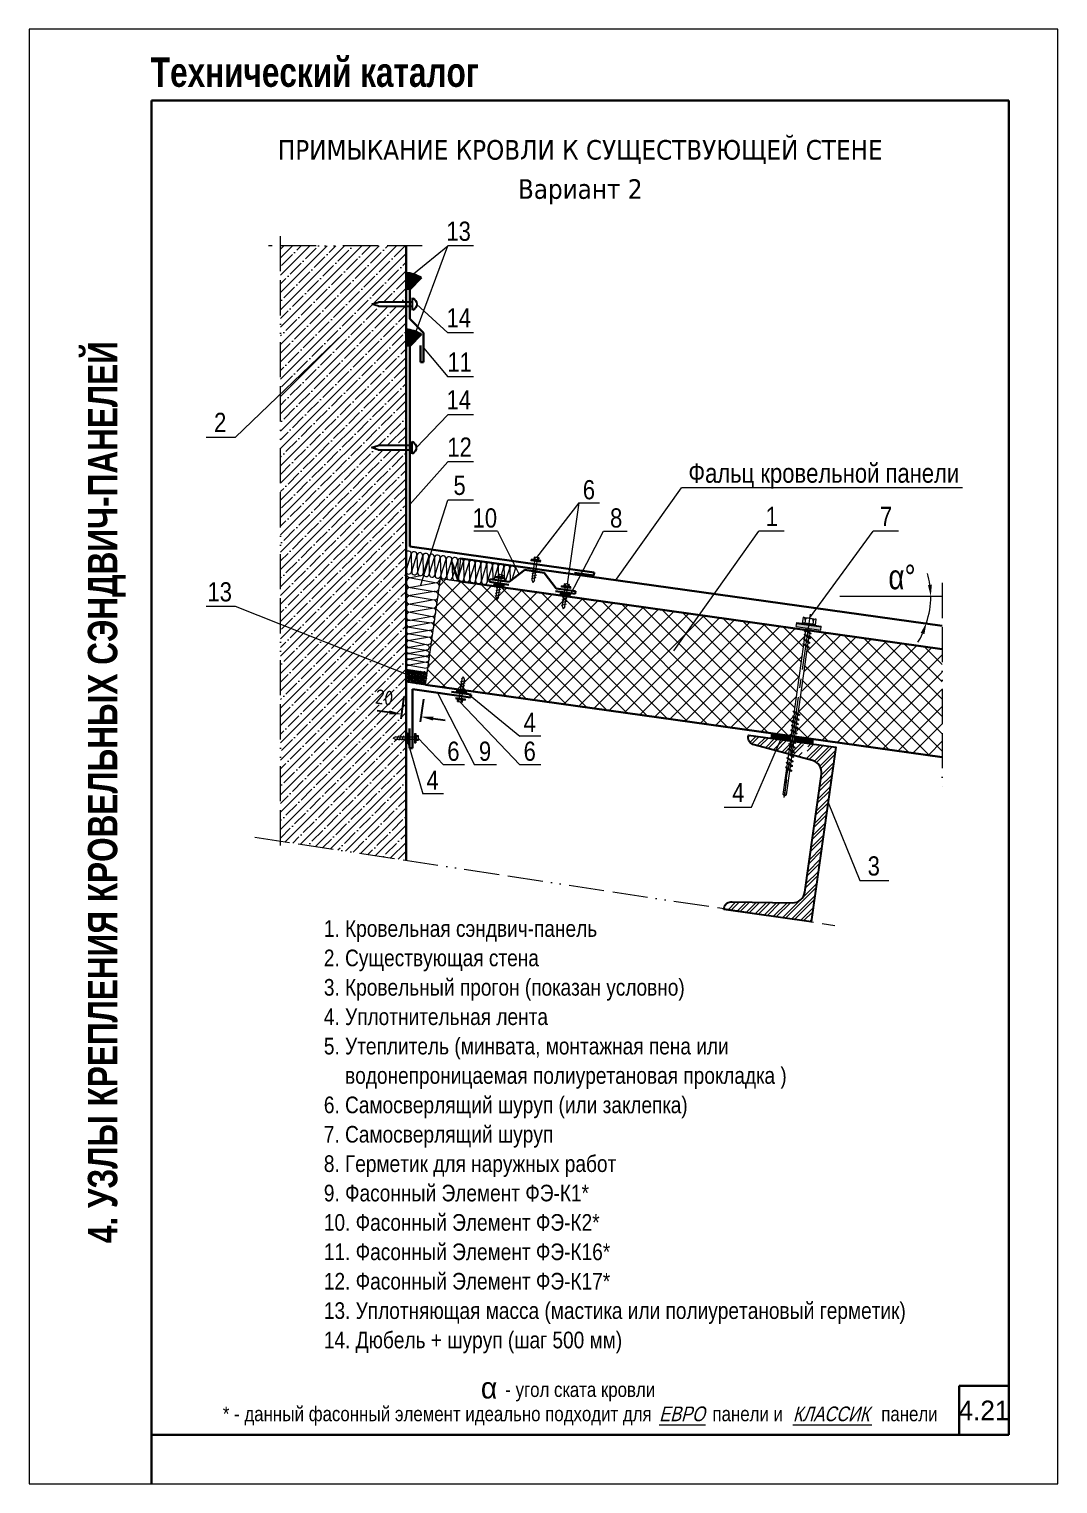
# Model space of a CAD drawing. Extents: x 5821 to 16321, y -13531 to 5774.
# Drawn here: x 5821 to 6871, y -13531 to -12046 of the extents above; entities that cross this region are included whole.
import ezdxf
from ezdxf.enums import TextEntityAlignment as Align

# ---------------------------------------------------------------- set-up
doc = ezdxf.new("R2010")
doc.units = 0
doc.header["$LTSCALE"] = 3
doc.linetypes.add('ACAD_ISO13W100', pattern=[36, 12, -3, 12, -3, 0, -3, 0, -3])
doc.linetypes.add('CENTER2', pattern=[28.575, 19.05, -3.175, 3.175, -3.175])
doc.layers.get('0').update_dxf_attribs({"linetype": 'CONTINUOUS', "lineweight": 30})
doc.layers.get('DEFPOINTS').update_dxf_attribs({"linetype": 'CONTINUOUS'})
for name, color, linetype, lineweight in [('Logo', 1, 'CONTINUOUS', 9), ('new_fill', 8, 'CONTINUOUS', 13), ('RAZMER', 7, 'CONTINUOUS', 9), ('Нащельники', 1, 'CONTINUOUS', 30), ('Саморезы', 7, 'CONTINUOUS', 13)]:
    doc.layers.add(name, color=color, linetype=linetype, lineweight=lineweight)
doc.layers.add('Прогон', color=7, linetype='CONTINUOUS')
doc.styles.add('LOGO', font='HATTEN.TTF')
doc.styles.add('ROMANS', font='romans.shx', dxfattribs={"width": 0.85})
doc.styles.get("Standard").update_dxf_attribs({"font": 'TAHOMA.TTF'})
doc.styles.add('style1', font='ARIALN.TTF')
doc.styles.add('style2', font='impact.TTF')
doc.styles.add('курсив', font='ARIAL.TTF', dxfattribs={"width": 0.8, "oblique": 15})
doc.dimstyles.new('5', dxfattribs={"dimscale": 5, "dimtxt": 3, "dimasz": 2.5, "dimexe": 1, "dimexo": 3, "dimgap": 0, "dimtad": 0, "dimdec": 0, "dimzin": 9, "dimdsep": 46, "dimtxsty": 'ROMANS', "dimblk2": 'OBLIQUE', "dimcen": -3, "dimdle": 1.5, "dimclrd": 256, "dimclre": 256, "dimclrt": 256, "dimadec": 0, "dimazin": 0, "dimtfac": 1, "dimtdec": 0, "dimtofl": 0, "dimtmove": 2, "dimatfit": 3, "dimfxl": 0, "dimtvp": 1, "dimtolj": 1, "dimtzin": 9, "dimarcsym": 0})
pattern_1 = [(360, (-1874.3758, -19467.3601), (6e-16, 1.25), []), (60, (-1874.3758, -19467.3601), (-1.08253175, 0.625), []), (120, (-1874.3758, -19467.3601), (-1.08253175, -0.625), [])]
pattern_2 = [(45, (-12957.83, -23112.866), (-8.838835, 8.838835), []), (45, (-12948.991, -23112.866), (-8.838835, 8.838835), [15.625, -3.125, 0, -3.125])]

# ---------------------------------------------------------------- blocks, each defined once
blk = doc.blocks.new('*D1453')
at = {"layer": 'DEFPOINTS', "color": 0, "transparency": 16777216}
for p in [(6205.8, -12712.7), (6225.6, -12715.5), (6201.2, -12745.5)]:
    blk.add_point(p, dxfattribs=at)
at = {"layer": 'RAZMER', "lineweight": -2, "transparency": 16777216}
for p, q in [((6203.7, -12727.5), (6200.5, -12750.4)), ((6223.5, -12730.3), (6220.3, -12753.2)), ((6188.8, -12743.7), (6176.4, -12742)), ((6233.4, -12750), (6245.8, -12751.7))]:
    blk.add_line(p, q, dxfattribs=at)
at = {"layer": 'RAZMER', "transparency": 16777216}
for points in [[(6189.1, -12741.7), (6188.5, -12745.8), (6201.2, -12745.5)], [(6233.7, -12747.9), (6233.1, -12752), (6221, -12748.2)]]:
    blk.add_solid(points, dxfattribs=at)
at = {"layer": 'RAZMER', "transparency": 16777216, "insert": (6183.6, -12728.4), "char_height": 15, "attachment_point": 5, "rotation": 352.0324, "style": 'ROMANS'}
blk.add_mtext('\\A1;20', dxfattribs=at)
blk = doc.blocks.new('дюбель')
at = {"layer": 'Прогон', "ltscale": 150}
for p, q in [((0, 41.7), (-2.1, 34.9)), ((-2.1, 0), (-2.1, 34.9)), ((2.1, 34.9), (0, 41.7)), ((2.1, 34.9), (2.1, 0)), ((6.3, 0), (-6.3, 0))]:
    blk.add_line(p, q, dxfattribs=at)
blk.add_arc((0, 2.7), 6.82, 203.6469, 336.3531, dxfattribs=at)
blk = doc.blocks.new('саморез1')
at = {"layer": 'new_fill'}
blk.add_hatch(color=254, dxfattribs=at).paths.add_polyline_path([(-1.2, -4.8), (0, -4.8), (0, 4.8), (-1.2, 4.8)])
at = {"layer": 'Саморезы', "ltscale": 150}
for p, q in [((-3.9, 2.6), (-1.5, 2.6)), ((-3.9, 2.6), (-3.9, -2.4)), ((-2.9, 1.7), (-1.5, 1.7)), ((-1.9, 2.6), (-1.9, -2.4)), ((0, 4.8), (-1.5, 4.8)), ((-1.5, 4.8), (-1.5, -4.8)), ((-1.2, 4.8), (-1.2, -4.8)), ((0, 4.8), (0, -4.8)), ((19.2, 1.4), (0, 1.4)), ((8.4, 2.4), (10.5, -2.4)), ((11.1, 2.4), (13.2, -2.4)), ((13.8, 2.4), (15.9, -2.4)), ((16.4, 2.4), (18.5, -2.4)), ((19.2, 1.4), (21.8, 0)), ((19.2, -1.4), (21.8, 0)), ((-3.9, -2.4), (-1.5, -2.4)), ((-2.9, -1.4), (-1.5, -1.4)), ((0, -4.8), (-1.5, -4.8)), ((0, -1.4), (19.2, -1.4))]:
    blk.add_line(p, q, dxfattribs=at)
for centre, start, end in [((-2.9, 2.7), 182.373, 269.9653), ((-2.9, 0.7), 90.0347, 177.627), ((-2.9, -0.4), 182.373, 269.9653), ((-2.9, -2.4), 90.0347, 177.627)]:
    blk.add_arc(centre, 1, start, end, dxfattribs=at)
blk = doc.blocks.new('саморез4')
at = {"layer": 'new_fill'}
blk.add_hatch(color=254, dxfattribs=at).paths.add_polyline_path([(-2.4, -9.4), (0, -9.4), (0, 9.8), (-2.4, 9.8)])
at = {"layer": 'Саморезы', "ltscale": 150}
for p, q in [((-7.9, 5), (-3.1, 5)), ((-7.9, -5), (-7.9, 5)), ((-5.9, 3.1), (-3.1, 3.1)), ((-3.8, -5), (-3.8, 5)), ((0, 9.8), (-3.1, 9.8)), ((-3.1, -9.4), (-3.1, 9.8)), ((-2.4, -9.4), (-2.4, 9.8)), ((0, -9.4), (0, 9.8)), ((64.9, 1.5), (0, 1.5)), ((1.3, -2.2), (3.4, 2.7)), ((1.9, -2.2), (4, 2.7)), ((3.7, 2.9), (3.4, 2.7)), ((3.7, 2.9), (4, 2.7)), ((4.9, -2.2), (7, 2.7)), ((5.5, -2.2), (7.6, 2.7)), ((7.3, 2.9), (7, 2.7)), ((7.3, 2.9), (7.6, 2.7)), ((8.6, -2.2), (10.7, 2.7)), ((9.2, -2.2), (11.3, 2.7)), ((11, 2.9), (10.7, 2.7)), ((11, 2.9), (11.3, 2.7)), ((12.2, -2.2), (14.3, 2.7)), ((12.8, -2.2), (14.9, 2.7)), ((14.6, 2.9), (14.3, 2.7)), ((14.6, 2.9), (14.9, 2.7)), ((64.9, -2.2), (67, 2.7)), ((65.6, -2.2), (67.7, 2.7)), ((67.3, 2.9), (67, 2.7)), ((130, 1.3), (67.1, 1.3)), ((67.3, 2.9), (67.7, 2.7)), ((68.6, -2.2), (70.7, 2.7)), ((69.2, -2.2), (71.3, 2.7)), ((71, 2.9), (70.7, 2.7)), ((71, 2.9), (71.3, 2.7)), ((72.2, -2.2), (74.3, 2.7)), ((72.8, -2.2), (74.9, 2.7)), ((74.6, 2.9), (74.3, 2.7)), ((74.6, 2.9), (74.9, 2.7)), ((75.8, -2.2), (77.9, 2.7)), ((76.4, -2.2), (78.5, 2.7)), ((78.2, 2.9), (77.9, 2.7)), ((78.2, 2.9), (78.5, 2.7)), ((79.5, -2.2), (81.5, 2.7)), ((80.1, -2.2), (82.2, 2.7)), ((81.9, 2.9), (81.5, 2.7)), ((81.9, 2.9), (82.2, 2.7)), ((83.1, -2.2), (85.2, 2.7)), ((83.7, -2.2), (85.8, 2.7)), ((85.5, 2.9), (85.2, 2.7)), ((85.5, 2.9), (85.8, 2.7)), ((86.7, -2.2), (88.8, 2.7)), ((87.3, -2.2), (89.4, 2.7)), ((89.1, 2.9), (88.8, 2.7)), ((89.1, 2.9), (89.4, 2.7)), ((90.3, -2.2), (92.4, 2.7)), ((90.9, -2.2), (93, 2.7)), ((92.7, 2.9), (92.4, 2.7)), ((92.7, 2.9), (93, 2.7)), ((94, -2.2), (96.1, 2.7)), ((94.6, -2.2), (96.7, 2.7)), ((96.4, 2.9), (96.1, 2.7)), ((96.4, 2.9), (96.7, 2.7)), ((97.6, -2.2), (99.7, 2.7)), ((98.2, -2.2), (100.3, 2.7)), ((100, 2.9), (99.7, 2.7)), ((100, 2.9), (100.3, 2.7)), ((101.2, -2.2), (103.3, 2.7)), ((101.8, -2.2), (103.9, 2.7)), ((103.6, 2.9), (103.3, 2.7)), ((103.6, 2.9), (103.9, 2.7)), ((104.8, -2.2), (106.9, 2.7)), ((105.5, -2.2), (107.6, 2.7)), ((107.2, 2.9), (106.9, 2.7)), ((107.2, 2.9), (107.6, 2.7)), ((108.5, -2.2), (110.6, 2.7)), ((109.1, -2.2), (111.2, 2.7)), ((110.9, 2.9), (110.6, 2.7)), ((110.9, 2.9), (111.2, 2.7)), ((130, 1.3), (131.2, 0)), ((-7.9, -5), (-3.1, -5)), ((-5.9, -3.1), (-3.1, -3.1)), ((0, -9.4), (-3.1, -9.4)), ((64.9, -1.5), (0, -1.5)), ((64.9, -1.5), (0, -1.5)), ((1.6, -2.4), (1.3, -2.2)), ((1.6, -2.4), (1.9, -2.2)), ((5.2, -2.4), (4.9, -2.2)), ((5.2, -2.4), (5.5, -2.2)), ((8.9, -2.4), (8.6, -2.2)), ((8.9, -2.4), (9.2, -2.2)), ((12.5, -2.4), (12.2, -2.2)), ((12.5, -2.4), (12.8, -2.2)), ((65.3, -2.4), (64.9, -2.2)), ((65.3, -2.4), (65.6, -2.2)), ((130, -1.3), (67.1, -1.3)), ((68.9, -2.4), (68.6, -2.2)), ((68.9, -2.4), (69.2, -2.2)), ((72.5, -2.4), (72.2, -2.2)), ((72.5, -2.4), (72.8, -2.2)), ((76.1, -2.4), (75.8, -2.2)), ((76.1, -2.4), (76.4, -2.2)), ((79.8, -2.4), (79.5, -2.2)), ((79.8, -2.4), (80.1, -2.2)), ((83.4, -2.4), (83.1, -2.2)), ((83.4, -2.4), (83.7, -2.2)), ((87, -2.4), (86.7, -2.2)), ((87, -2.4), (87.3, -2.2)), ((90.6, -2.4), (90.3, -2.2)), ((90.6, -2.4), (90.9, -2.2)), ((94.3, -2.4), (94, -2.2)), ((94.3, -2.4), (94.6, -2.2)), ((97.9, -2.4), (97.6, -2.2)), ((97.9, -2.4), (98.2, -2.2)), ((101.5, -2.4), (101.2, -2.2)), ((101.5, -2.4), (101.8, -2.2)), ((105.1, -2.4), (104.8, -2.2)), ((105.1, -2.4), (105.5, -2.2)), ((108.8, -2.4), (108.5, -2.2)), ((108.8, -2.4), (109.1, -2.2)), ((130, -1.3), (131.2, 0))]:
    blk.add_line(p, q, dxfattribs=at)
at = {"layer": 'Саморезы'}
for p, q in [((67.1, 1.3), (64.9, 1.5)), ((67.1, -1.3), (64.9, -1.5))]:
    blk.add_line(p, q, dxfattribs=at)
at = {"layer": 'Саморезы', "ltscale": 150}
for centre, radius, start, end in [((-5.9, 5.1), 2, 182.373, 269.9653), ((-5.9, 1.1), 2, 90.0347, 177.627), ((80.3, 1057.7), 1058.9, 271.592, 272.7554), ((-5.9, -1.1), 2, 182.373, 269.9653), ((-5.9, -5.1), 2, 90.0347, 177.627)]:
    blk.add_arc(centre, radius, start, end, dxfattribs=at)
blk = doc.blocks.new('1volna')
at = {"layer": 'new_fill'}
for p, q in [((2.7, -16.2), (-2.7, 16.2)), ((8.1, 16.2), (2.7, -16.2)), ((13.7, -16.2), (8.3, 16.2)), ((19.1, 16.2), (13.7, -16.2)), ((24.7, -16.2), (19.3, 16.2)), ((30, 16.2), (24.7, -16.2)), ((35.9, -16.2), (30.5, 16.2)), ((41.3, 16.2), (35.9, -16.2))]:
    blk.add_line(p, q, dxfattribs=at)
for centre, start, end in [((2.7, 16.2), 0, 180), ((13.7, 16.2), 0, 180), ((24.7, 16.2), 0, 180), ((35.9, 16.2), 0, 180), ((-2.9, -16.2), 180, 270), ((-2.7, -16.2), 270, 0), ((8.1, -16.2), 180, 270), ((8.3, -16.2), 270, 0), ((19.1, -16.2), 180, 270), ((19.3, -16.2), 270, 0), ((30, -16.2), 180, 270), ((30.5, -16.2), 270, 0)]:
    blk.add_arc(centre, 5.4, start, end, dxfattribs=at)

msp = doc.modelspace()

# ---------------------------------------------------------------- hatches: boundary and pattern name
at = {"layer": 'new_fill'}
h = msp.add_hatch(dxfattribs=at)
h.set_pattern_fill('ANSI35', color=256, scale=50, style=0)
h.set_pattern_definition(pattern_2)
h.paths.add_polyline_path([(6077.71, -12728.81), (6205.77, -12658.43), (6205.77, -12475.59), (6177.64, -12475.59), (6174.96, -12473.49), (6177.64, -12471.39), (6205.77, -12471.39), (6205.77, -12329.08), (6177.64, -12329.08), (6174.96, -12326.98), (6177.64, -12324.88), (6205.77, -12324.88), (6205.77, -12267.53), (6077.71, -12267.53)])
h = msp.add_hatch(dxfattribs=at)
h.set_pattern_fill('NET3', color=256, scale=10, style=0)
h.set_pattern_definition([(0, (-4511.7799, -17100.8375), (3e-16, 1.25), []), (60, (-4511.7799, -17100.8375), (-1.08253175, 0.625), []), (120, (-4511.7799, -17100.8375), (-1.08253175, -0.625), [])])
h.paths.add_polyline_path([(6221.58, -12299.96, 0.148262), (6205.77, -12294.76), (6205.77, -12311.98), (6209.56, -12311.98)])
h = msp.add_hatch(dxfattribs=at)
h.set_pattern_fill('NET3', color=256, scale=10, style=0)
h.set_pattern_definition([(0, (-4511.7799, -17158.6564), (3e-16, 1.25), []), (60, (-4511.7799, -17158.6564), (-1.08253175, 0.625), []), (120, (-4511.7799, -17158.6564), (-1.08253175, -0.625), [])])
h.paths.add_polyline_path([(6221.58, -12357.78, 0.148262), (6205.77, -12352.58), (6205.77, -12369.8), (6209.56, -12369.8)])
h = msp.add_hatch(dxfattribs=at)
h.set_pattern_fill('ANSI37', color=256, scale=100, style=0)
h.set_pattern_definition([(45, (-7977.475, -23048.923), (-8.838835, 8.838835), []), (135, (-7977.475, -23048.923), (-8.838835, -8.838835), [])])
h.paths.add_polyline_path([(6358.81, -12623.67), (6357.78, -12631.04), (6353.62, -12630.45), (6354.65, -12623.09), (6240.91, -12607.1), (6240.53, -12609.81, -0.0210888), (6240.48, -12610.19), (6239.27, -12618.76, -0.0200414), (6239.22, -12619.12), (6236.81, -12636.29, -0.0656886), (6236.65, -12637.41), (6235.64, -12644.6, -0.0761185), (6235.49, -12645.71), (6234.6, -12652.01, -0.0873309), (6234.41, -12653.39), (6233.54, -12659.53, -0.0523907), (6233.42, -12660.45), (6232.51, -12666.91, -0.0327788), (6232.45, -12667.29), (6231.62, -12673.25, -0.0426519), (6231.53, -12673.84), (6230.68, -12679.92, -0.0438305), (6230.6, -12680.46), (6229.85, -12685.79, -0.0519206), (6229.74, -12686.59), (6225.68, -12715.47), (6598.36, -12767.64), (6613.54, -12659.47)])
h.paths.add_polyline_path([(6618.3, -12660.14), (6603.11, -12768.3), (6753.02, -12789.28), (6753.02, -12679.07)])
h = msp.add_hatch(dxfattribs=at)
h.set_pattern_fill('NET3', color=256, scale=10, style=0)
h.set_pattern_definition(pattern_1)
h.paths.add_polyline_path([(6298.71, -12611.68), (6297.07, -12611.45, 0.7824442), (6296.59, -12614.92), (6298.22, -12615.15)])
h.paths.add_polyline_path([(6302.87, -12612.27), (6298.71, -12611.68), (6298.22, -12615.15), (6302.38, -12615.73)])
h.paths.add_polyline_path([(6304.68, -12612.52), (6302.87, -12612.27), (6302.38, -12615.73), (6304.2, -12615.99, 0.7824442)])
h = msp.add_hatch(dxfattribs=at)
h.set_pattern_fill('NET3', color=256, scale=10, style=0)
h.set_pattern_definition(pattern_1)
h.paths.add_polyline_path([(6366.33, -12621.19), (6364.69, -12620.96, 0.7824442), (6364.21, -12624.42), (6365.84, -12624.65)])
h.paths.add_polyline_path([(6370.49, -12621.77), (6366.33, -12621.19), (6365.84, -12624.65), (6370, -12625.24)])
h.paths.add_polyline_path([(6372.3, -12622.03), (6370.49, -12621.77), (6370, -12625.24), (6371.82, -12625.49, 0.7824442)])
h = msp.add_hatch(dxfattribs=at)
h.set_pattern_fill('ANSI35', color=256, scale=50, style=0)
h.set_pattern_definition(pattern_2)
h.paths.add_polyline_path([(6196.59, -12767.82), (6205.77, -12767.82), (6205.77, -12658.43), (6077.71, -12728.81), (6077.71, -12875.2), (6205.77, -12894.67), (6205.77, -12772.02), (6196.59, -12772.02)])
h.paths.add_polyline_path([(6171.18, -12715.34), (6199.05, -12719.24), (6195.93, -12741.52), (6168.06, -12737.62)], flags=24)
h = msp.add_hatch(dxfattribs=at)
h.set_pattern_fill('ESCHER', color=256, scale=5, style=0)
h.set_pattern_definition([(60, (738.22, -15462.025), (-6, -1e-09), [5.5, -0.5]), (180, (738.22, -15462.025), (3, -5.1961524), [5.5, -0.5]), (300, (738.22, -15462.025), (6, -1e-09), [5.5, -0.5]), (60, (738.72, -15462.025), (-6, -1e-09), [1, -5]), (300, (738.72, -15462.025), (6, -1e-09), [1, -5]), (60, (737.97, -15461.592), (-6, -1e-09), [1, -5]), (180, (737.97, -15461.592), (3, -5.1961524), [1, -5]), (300, (737.97, -15462.458), (6, -1e-09), [1, -5]), (180, (737.97, -15462.458), (3, -5.1961524), [1, -5]), (60, (736.22, -15462.025), (-6, -1e-09), [1, -5]), (300, (736.22, -15462.025), (6, -1e-09), [1, -5]), (60, (739.22, -15463.757), (-6, -1e-09), [1, -5]), (180, (739.22, -15463.757), (3, -5.1961524), [1, -5]), (300, (739.22, -15460.293), (6, -1e-09), [1, -5]), (180, (739.22, -15460.293), (3, -5.1961524), [1, -5]), (0, (739.22, -15461.159), (-3, 5.1961524), [3.5, -2.5]), (0, (739.22, -15462.891), (-3, 5.1961524), [3.5, -2.5]), (120, (738.47, -15460.726), (-6, 1e-09), [3.5, -2.5]), (120, (736.97, -15461.592), (-6, 1e-09), [3.5, -2.5]), (240, (736.97, -15462.458), (3, -5.1961524), [3.5, -2.5]), (240, (738.47, -15463.324), (3, -5.1961524), [3.5, -2.5])])
h.paths.add_polyline_path([(6227.46, -12702.8), (6205.77, -12699.76), (6205.77, -12712.68), (6225.68, -12715.47)])
h = msp.add_hatch(dxfattribs=at)
h.set_pattern_fill('NET3', color=256, scale=10, angle=-8, style=0)
h.set_pattern_definition([(352, (-3785.626, -18121.0783), (0.17396638, 1.23783509), []), (52, (-3785.626, -18121.0783), (-0.98501344, 0.76957684), []), (112, (-3785.626, -18121.0783), (-1.15897982, -0.46825824), [])])
h.paths.add_polyline_path([(6260.61, -12720.36), (6258.78, -12720.1, 0.784012), (6258.3, -12723.57), (6260.12, -12723.83)])
h.paths.add_polyline_path([(6264.77, -12720.94), (6260.61, -12720.36), (6260.12, -12723.83), (6264.28, -12724.41)])
h.paths.add_polyline_path([(6266.39, -12721.17), (6264.77, -12720.94), (6264.28, -12724.41), (6265.91, -12724.64, 0.7809828)])
h = msp.add_hatch(dxfattribs=at)
h.set_pattern_fill('NET3', color=256, scale=10, style=0)
h.set_pattern_definition([(0, (-944.581, -19459.4153), (0, 1.25), []), (60, (-944.581, -19459.4153), (-1.08253175, 0.625), []), (120, (-944.581, -19459.4153), (-1.08253175, -0.625), [])])
h.paths.add_polyline_path([(6209.27, -12767.82), (6209.27, -12766.3, 0.7824442), (6205.77, -12766.3), (6205.77, -12767.82)])
h.paths.add_polyline_path([(6205.77, -12767.82), (6205.77, -12772.02), (6209.27, -12772.02), (6209.27, -12767.82)])
h.paths.add_polyline_path([(6205.77, -12772.02), (6205.77, -12773.98, 0.7824442), (6209.27, -12773.98), (6209.27, -12772.02)])
h = msp.add_hatch(dxfattribs=at)
h.set_pattern_fill('ANSI32', color=256, scale=20, style=0)
h.set_pattern_definition([(45, (-2436.602, -23613.339), (-5.303301, 5.303301), []), (45, (-2433.0666, -23613.339), (-5.303301, 5.303301), [])])
h.paths.add_polyline_path([(6616.3, -12775.38), (6614.1, -12791.05), (6620.51, -12792.78, -0.3791009), (6629.74, -12806.71), (6612.78, -12927.21, -0.3791009), (6600.07, -12938.06), (6538.68, -12937.14, 0.4142136), (6530.54, -12943.27), (6530.29, -12945.05), (6619.42, -12957.59), (6644.49, -12779.35)])
h.paths.add_polyline_path([(6609.43, -12789.78), (6611.55, -12774.71), (6598.69, -12772.9), (6586.17, -12783.48)])
h.paths.add_polyline_path([(6586.17, -12783.48), (6598.69, -12772.9), (6555.37, -12766.81), (6555.12, -12768.59, 0.4142136), (6561.25, -12776.72)])
h = msp.add_hatch(dxfattribs=at)
h.set_pattern_fill('NET3', color=256, scale=10, style=0)
h.set_pattern_definition([(0, (-7977.4752, -22899.923), (0, 1.25), []), (60, (-7977.4752, -22899.923), (-1.082531755, 0.625), []), (120, (-7977.4752, -22899.923), (-1.082531755, -0.625), [])])
h.paths.add_polyline_path([(6598.36, -12767.64), (6579.19, -12764.95), (6578.48, -12770.06), (6597.64, -12772.75)])
h.paths.add_polyline_path([(6621.78, -12770.91), (6603.11, -12768.3), (6602.39, -12773.42), (6621.03, -12776.04)])

# ---------------------------------------------------------------- linework, layer by layer
at = {"color": 1}
for p, q in [((5946.09, -12119.09), (5946.09, -13531.24)), ((5946.09, -12119.09), (6821.09, -12119.09)), ((6821.09, -12119.09), (6821.09, -13481.24)), ((6770.18, -13431.24), (6821.09, -13431.24)), ((6770.18, -13431.24), (6770.18, -13481.24)), ((5946.09, -13481.24), (6821.09, -13481.24))]:
    msp.add_line(p, q, dxfattribs=at)
for p, q in [((6205.77, -12894.67), (6205.77, -12267.53)), ((6259.25, -12609.68), (6252.4, -12590.88)), ((6261.73, -12586.47), (6753.05, -12655.52)), ((6259.25, -12609.68), (6753.02, -12679.07)), ((6225.68, -12715.49), (6753.02, -12789.28))]:
    msp.add_line(p, q)
at = {"layer": 'Logo'}
for p, q in [((6464.07, -13470.81), (6511.31, -13470.81)), ((6600.69, -13470.81), (6681.14, -13470.81))]:
    msp.add_line(p, q, dxfattribs=at)
at = {"layer": 'new_fill'}
for p, q in [((6209.56, -12311.98), (6205.77, -12311.98)), ((6209.56, -12369.8), (6205.77, -12369.8)), ((6205.77, -12599.22), (6211.09, -12582.3)), ((6211.09, -12582.3), (6211.54, -12600.03)), ((6211.64, -12600.04), (6216.96, -12583.13)), ((6216.96, -12583.13), (6217.41, -12600.85)), ((6264.95, -12607.54), (6270.27, -12590.62)), ((6270.27, -12590.62), (6270.73, -12608.35)), ((6270.98, -12608.38), (6276.3, -12591.46)), ((6276.3, -12591.46), (6276.75, -12609.19)), ((6276.85, -12609.21), (6282.17, -12592.29)), ((6282.17, -12592.29), (6282.63, -12610.02)), ((6224.07, -12603.63), (6210.71, -12606.28)), ((6210.71, -12606.45), (6237.03, -12611.31)), ((6282.72, -12610.03), (6288.04, -12593.12)), ((6288.14, -12593.13), (6288.59, -12610.86)), ((6288.69, -12610.87), (6294.01, -12593.95)), ((6294.01, -12593.95), (6294.37, -12608.05)), ((6295.66, -12608.23), (6299.89, -12594.78)), ((6299.89, -12594.78), (6300.25, -12608.87)), ((6303.34, -12603.31), (6305.76, -12595.61)), ((6305.76, -12595.61), (6306.12, -12609.7)), ((6307.4, -12609.88), (6311.63, -12596.43)), ((6311.63, -12596.43), (6311.97, -12609.75)), ((6314.07, -12608.17), (6317.5, -12597.26)), ((6209.88, -12616.28), (6234.54, -12620.39)), ((6234.54, -12620.39), (6209.88, -12624.5)), ((6237.03, -12611.31), (6210.71, -12616.31)), ((6209.88, -12624.86), (6234.54, -12628.97)), ((6234.54, -12628.97), (6209.88, -12633.08)), ((6209.88, -12633.22), (6234.54, -12637.33)), ((6234.54, -12637.33), (6209.88, -12641.44)), ((6209.2, -12649.41), (6231.85, -12652.42)), ((6209.88, -12641.58), (6232.34, -12645.9)), ((6232.34, -12645.9), (6209.88, -12649.8)), ((6231.85, -12652.42), (6209.2, -12656.26)), ((6209.2, -12656.56), (6229.75, -12659.99)), ((6229.75, -12659.99), (6209.2, -12663.41)), ((6209.2, -12663.53), (6229.75, -12666.95)), ((6229.75, -12666.95), (6209.2, -12670.38)), ((6209.2, -12670.49), (6226.46, -12674.47))]:
    msp.add_line(p, q, dxfattribs=at)
for centre, radius, start, end in [((6205.1, -12323.42), 28.67, 54.91465, 88.64805), ((6205.1, -12381.24), 28.67, 54.91465, 88.64805), ((6208.1, -12581.88), 2.92, 82, 142.60947), ((6208.2, -12581.89), 2.92, 352, 82), ((6213.97, -12582.71), 2.92, 82, 172), ((6214.07, -12582.72), 2.92, 352, 82), ((6219.85, -12583.53), 2.92, 82, 172), ((6219.94, -12583.54), 2.92, 352, 82), ((6273.16, -12591.02), 2.92, 82, 172), ((6273.41, -12591.06), 2.92, 352, 82), ((6279.19, -12591.87), 2.92, 82, 172), ((6279.29, -12591.88), 2.92, 352, 82), ((6285.06, -12592.7), 2.92, 82, 172), ((6285.16, -12592.71), 2.92, 352, 82), ((6290.93, -12593.52), 2.92, 82, 172), ((6291.13, -12593.55), 2.92, 352, 82), ((6296.9, -12594.36), 2.92, 82, 172), ((6297, -12594.37), 2.92, 352, 82), ((6302.77, -12595.19), 2.92, 82, 172), ((6302.87, -12595.2), 2.92, 352, 82), ((6208.65, -12599.62), 2.92, 172, 352), ((6210.71, -12601.35), 4.93, 176.10862, 270), ((6210.71, -12611.38), 4.93, 90, 270), ((6214.52, -12600.45), 2.92, 172, 352), ((6235.75, -12606), 5.46, 283.53183, 13.06002), ((6267.84, -12607.94), 2.92, 172, 352), ((6308.65, -12596.01), 2.92, 82, 172), ((6308.74, -12596.02), 2.92, 352, 82), ((6314.52, -12596.84), 2.92, 82, 172), ((6314.62, -12596.85), 2.92, 352, 82), ((6209.88, -12620.39), 4.11, 90, 270), ((6235.15, -12615.67), 4.76, 262.64444, 66.54846), ((6234.55, -12624.49), 4.1, 354.92132, 90.07773), ((6273.87, -12608.79), 2.92, 172, 352), ((6279.74, -12609.61), 2.92, 172, 352), ((6285.71, -12610.45), 2.92, 172, 352), ((6209.88, -12628.97), 4.11, 90, 270), ((6209.88, -12637.33), 4.11, 90, 270), ((6231.44, -12641.1), 4.88, 280.63776, 50.57661), ((6234.56, -12624.9), 4.07, 269.76441, 0.70575), ((6233.05, -12633.15), 4.44, 289.68043, 70.31957), ((6209.88, -12645.69), 4.11, 90, 270), ((6209.2, -12652.84), 3.42, 90, 270), ((6231.91, -12649.15), 3.27, 268.87795, 82.4652), ((6209.2, -12659.99), 3.42, 90, 270), ((6209.2, -12666.95), 3.42, 90, 270), ((6230.33, -12656.15), 3.88, 261.4166, 356.88458), ((6229.75, -12663.41), 3.42, 360, 90), ((6229.75, -12663.53), 3.42, 270, 0), ((6228.83, -12670.25), 3.42, 359.94238, 74.45324), ((6230.55, -12655.86), 3.68, 352.19821, 69.3787), ((6209.2, -12673.92), 3.42, 90, 270), ((6227.54, -12669.85), 4.74, 256.84913, 353.82328)]:
    msp.add_arc(centre, radius, start, end, dxfattribs=at)
at = {"layer": 'RAZMER', "linetype": 'ACAD_ISO13W100'}
for p, q in [((6077.71, -12879.5), (6077.71, -12256.77)), ((6222.42, -12267.53), (6065.46, -12267.53)), ((6753.02, -12611.57), (6753.02, -12821.56)), ((6051.33, -12871.18), (6643.31, -12961.23))]:
    msp.add_line(p, q, dxfattribs=at)
at = {"layer": 'RAZMER'}
for p, q in [((6213.44, -12295.99), (6248.53, -12267.53)), ((6216.01, -12354.73), (6248.53, -12267.53)), ((6274.56, -12267.53), (6248.53, -12267.53)), ((6274.56, -12267.53), (6248.53, -12267.53)), ((6216.64, -12327.08), (6248.53, -12356.41)), ((6141.74, -12357.15), (6031.75, -12462.63)), ((6274.56, -12356.41), (6248.53, -12356.41)), ((6223.7, -12371.69), (6248.53, -12401.11)), ((6274.56, -12401.11), (6248.53, -12401.11)), ((6274.56, -12401.11), (6248.53, -12401.11)), ((6216.26, -12473.55), (6248.53, -12440.15)), ((6274.56, -12440.15), (6248.53, -12440.15)), ((6001.8, -12462.63), (6031.75, -12462.63)), ((6209.56, -12531.49), (6248.53, -12487.93)), ((6274.56, -12487.93), (6248.53, -12487.93)), ((6274.56, -12487.93), (6248.53, -12487.93)), ((6420.63, -12607.84), (6486.82, -12514.44)), ((6773.7, -12514.44), (6486.82, -12514.44)), ((6773.7, -12514.44), (6486.82, -12514.44)), ((6220.7, -12614.41), (6248.54, -12526.94)), ((6274.57, -12526.94), (6248.54, -12526.94)), ((6274.57, -12526.94), (6248.54, -12526.94)), ((6382.1, -12529.84), (6339.01, -12585.73)), ((6382.1, -12529.84), (6370.18, -12612.7)), ((6382.1, -12529.84), (6403.19, -12529.84)), ((6299.24, -12558.67), (6275.06, -12558.67)), ((6299.24, -12558.67), (6321.39, -12603)), ((6373.42, -12623.95), (6407.43, -12558.67)), ((6407.43, -12558.67), (6431.51, -12558.67)), ((6479.04, -12680.97), (6565.71, -12558.67)), ((6591.74, -12558.67), (6565.71, -12558.67)), ((6591.74, -12558.67), (6565.71, -12558.67)), ((6617.64, -12647.53), (6682.41, -12558.67)), ((6708.43, -12558.67), (6682.41, -12558.67)), ((6708.43, -12558.67), (6682.41, -12558.67)), ((6259.25, -12609.68), (6261.73, -12586.47)), ((6225.68, -12715.47), (6240.91, -12607.1)), ((6240.91, -12607.1), (6259.53, -12609.72)), ((6031.75, -12635.57), (6001.89, -12635.57)), ((6214.97, -12708.5), (6031.75, -12635.57)), ((6753.02, -12625.54), (6648.57, -12625.54)), ((6205.77, -12699.76), (6227.67, -12702.83)), ((6205.77, -12712.68), (6225.68, -12715.47)), ((6237.91, -12723.73), (6275.8, -12797.33)), ((6267.45, -12723.34), (6322.01, -12767.82)), ((6260.82, -12732.95), (6322.01, -12797.33)), ((6218.28, -12770.13), (6244.12, -12797.33)), ((6343.22, -12767.82), (6322.01, -12767.82)), ((6558.21, -12840.39), (6589.4, -12768.99)), ((6578.48, -12770.06), (6579.19, -12764.95)), ((6621.02, -12776.13), (6621.78, -12770.91)), ((6207.52, -12774.1), (6222.92, -12826.85)), ((6265.33, -12797.33), (6244.12, -12797.33)), ((6298.03, -12797.33), (6275.8, -12797.33)), ((6343.22, -12797.33), (6322.01, -12797.33)), ((6244.12, -12826.85), (6222.92, -12826.85)), ((6530.61, -12840.39), (6558.21, -12840.39)), ((6636.59, -12835.55), (6668.85, -12915.38)), ((6668.85, -12915.38), (6698.71, -12915.38))]:
    msp.add_line(p, q, dxfattribs=at)
at = {"layer": 'RAZMER', "linetype": 'CENTER2'}
msp.add_line((6618.27, -12643.32), (6591.52, -12830.76), dxfattribs=at)
at = {"layer": 'RAZMER'}
msp.add_lwpolyline([(6871.09, -12046.24), (5821.09, -12046.24), (5821.09, -13531.24), (6871.09, -13531.24)], close=True, dxfattribs=at)
at = {"layer": 'RAZMER', "lineweight": 0}
for centre, start, end in [((6659.86, -12625.54), 8.44301, 16.88601), ((6659.86, -12625.54), 340.84199, 0), ((6658.52, -12630.05), 328.86063, 335.97044)]:
    msp.add_arc(centre, 81.51, start, end, dxfattribs=at)
at = {"layer": 'RAZMER'}
for centre, start, end in [((6297.26, -12613.25), 95.91761, 248.08239), ((6304.01, -12614.2), 275.91761, 68.08239), ((6364.88, -12622.75), 95.91761, 248.08239), ((6371.63, -12623.7), 275.91761, 68.08239), ((6258.96, -12721.9), 95.91761, 248.08239), ((6265.71, -12722.84), 275.91761, 68.08239), ((6207.52, -12766.73), 13.91761, 166.08239), ((6207.52, -12773.55), 193.91761, 346.08239)]:
    msp.add_arc(centre, 1.8, start, end, dxfattribs=at)
for points in [[(6742.47, -12613.42), (6738.49, -12613.72), (6741.36, -12625.54)], [(6731.09, -12662.57), (6734.85, -12663.92), (6737.03, -12651.95)]]:
    msp.add_solid(points, dxfattribs=at)
at = {"layer": 'Нащельники'}
for p, q in [((6209.56, -12311.98), (6221.58, -12299.96)), ((6209.56, -12341.98), (6209.56, -12311.98)), ((6209.56, -12341.98), (6223.7, -12356.12)), ((6209.56, -12369.8), (6221.58, -12357.78)), ((6209.56, -12574.5), (6209.56, -12369.8)), ((6220.7, -12386.12), (6220.7, -12369.12)), ((6223.7, -12356.12), (6223.7, -12386.12)), ((6223.7, -12386.12), (6220.7, -12386.12)), ((6209.56, -12574.5), (6397.9, -12600.97)), ((6290.89, -12610.58), (6291.31, -12607.61)), ((6311.11, -12610.4), (6291.31, -12607.61)), ((6327.08, -12598.36), (6311.11, -12610.4)), ((6327.08, -12598.36), (6346.89, -12601.14)), ((6346.89, -12601.14), (6358.93, -12617.12)), ((6397.46, -12604.09), (6377.65, -12601.3)), ((6397.9, -12600.97), (6397.46, -12604.09)), ((6310.69, -12613.37), (6290.89, -12610.58)), ((6358.51, -12620.09), (6378.31, -12622.87)), ((6358.93, -12617.12), (6378.73, -12619.9)), ((6378.31, -12622.87), (6378.73, -12619.9)), ((6212.27, -12720.13), (6212.27, -12780.13)), ((6212.27, -12720.13), (6271.69, -12728.48)), ((6252.3, -12722.73), (6272.11, -12725.51)), ((6272.11, -12725.51), (6271.69, -12728.48)), ((6209.27, -12760.13), (6209.27, -12780.13)), ((6209.27, -12780.13), (6212.27, -12780.13))]:
    msp.add_line(p, q, dxfattribs=at)
at = {"layer": 'Прогон', "linetype": 'Continuous'}
msp.add_lwpolyline([(6530.29, -12945.05), (6530.54, -12943.27, -0.4142136), (6538.68, -12937.14), (6600.07, -12938.06, 0.3791009), (6612.78, -12927.21), (6629.74, -12806.71, 0.3791009), (6620.51, -12792.78), (6561.25, -12776.72, -0.4142136), (6555.12, -12768.59), (6555.37, -12766.81), (6644.49, -12779.35), (6619.42, -12957.59)], format="xyb", close=True, dxfattribs=at)

# ---------------------------------------------------------------- block references
at = {"layer": 'new_fill', "xscale": -1, "rotation": 90}
for p in [(6212.56, -12326.98), (6212.18, -12473.49)]:
    msp.add_blockref('дюбель', p, dxfattribs=at)
at = {"layer": 'new_fill'}
for p, xscale, yscale, zscale, rotation in [((6240.98, -12595.33), 0.54026787374995, 0.54026787374995, 0.54026787374995, 171.9999999999966), ((6264.63, -12598.66), 0.54026787374995, 0.54026787374995, 0.54026787374995, 171.9999999999966), ((6217.65, -12696.96), -0.5445000000001801, 0.5445000000001801, 0.5445000000000001, 270)]:
    msp.add_blockref('1volna', p, dxfattribs=dict(at, xscale=xscale, yscale=yscale, zscale=zscale, rotation=rotation))
at = {"layer": 'RAZMER'}
for p, rotation in [((6338.34, -12589.62), 261.9999999999632), ((6301.49, -12607.02), 261.9999999999632), ((6369.11, -12616.53), 261.9999999999632), ((6261.49, -12729.06), 82.048568954028)]:
    msp.add_blockref('саморез1', p, dxfattribs=dict(at, rotation=rotation))
at = {"layer": 'RAZMER', "xscale": -1}
msp.add_blockref('саморез1', (6214.34, -12770.13), dxfattribs=at)
at = {"layer": 'Прогон', "xscale": 1.320000000000317, "yscale": 1.320000000000317, "zscale": 1.320000000000317, "rotation": 262.0000000000255}
msp.add_blockref('саморез4', (6616.2, -12657.83), dxfattribs=at)

# ---------------------------------------------------------------- texts
for s, p in [('ПРИМЫКАНИЕ КРОВЛИ К СУЩЕСТВУЮЩЕЙ СТЕНЕ', (6383.59, -12179.49)), ('Вариант 2', (6383.59, -12219.49))]:
    msp.add_text(s, height=20).set_placement(p, align=Align.CENTER)
at = {"style": 'style1'}
for s, height, p in [('13', 19.612, (6259.44, -12262.36)), ('14', 19.612, (6259.59, -12350.73)), ('11', 19.612, (6260.49, -12395.94)), ('14', 19.612, (6259.59, -12434.47)), ('12', 19.612, (6260.45, -12482.76)), ('5', 19.61, (6260.46, -12521.77)), ('10', 19.612, (6286.23, -12555.05)), ('8', 19.61, (6420.26, -12555.05)), ('- угол ската кровли', 15, (6383.59, -13442.5)), ('* - данный фасонный элемент идеально подходит для             панели и                     панели', 15, (6383.59, -13467.24))]:
    msp.add_text(s, height=height, dxfattribs=at).set_placement(p, align=Align.CENTER)
for s, height, p in [('2', 19.61, (6009.86, -12457.51)), ('Фальц кровельной панели', 19.6116, (6493.96, -12509.27)), ('6', 19.61, (6386.22, -12526.22)), ('1', 19.61, (6572.85, -12553.5)), ('7', 19.61, (6689.54, -12553.5)), ('13', 19.612, (6003.11, -12630.45)), ('4', 19.61, (6325.79, -12763.64)), ('6', 19.61, (6247.9, -12793.16)), ('9', 19.61, (6280.2, -12793.16)), ('6', 19.61, (6325.79, -12793.16)), ('4', 19.61, (6226.7, -12822.68)), ('4', 19.61, (6538.67, -12835.27)), ('3', 19.61, (6676.91, -12910.26)), ('1. Кровельная сэндвич-панель', 17, (6121.91, -12972.85)), ('2. Существующая стена', 17, (6121.91, -13002.85)), ('3. Кровельный прогон (показан условно)', 17, (6121.91, -13032.85)), ('4. Уплотнительная лента', 17, (6121.91, -13062.85)), ('5. Утеплитель (минвата, монтажная пена или', 17, (6121.91, -13092.85)), ('    водонепроницаемая полиуретановая прокладка )', 17, (6121.91, -13122.85)), ('6. Самосверлящий шуруп (или заклепка)', 17, (6121.91, -13152.85)), ('7. Самосверлящий шуруп', 17, (6121.91, -13182.85)), ('8. Герметик для наружных работ', 17, (6121.91, -13212.85)), ('9. Фасонный Элемент ФЭ-К1*', 17, (6121.91, -13242.85)), ('10. Фасонный Элемент ФЭ-К2*', 17, (6121.91, -13272.85)), ('11. Фасонный Элемент ФЭ-К16*', 17, (6121.91, -13302.85)), ('12. Фасонный Элемент ФЭ-К17*', 17, (6121.91, -13332.85)), ('13. Уплотняющая масса (мастика или полиуретановый герметик)', 17, (6121.91, -13362.85)), ('14. Дюбель + шуруп (шаг 500 мм)', 17, (6121.91, -13392.85))]:
    msp.add_text(s, height=height, dxfattribs=at).set_placement(p)
at = {"color": 1, "style": 'курсив', "oblique": 15, "width": 0.8}
for s, p in [('ЕВРО', (6487.41, -13467.24)), ('КЛАССИК', (6639.7, -13467.24))]:
    msp.add_text(s, height=15, dxfattribs=at).set_placement(p, align=Align.CENTER)
at = {"insert": (6290.56, -13433.39), "char_height": 13, "attachment_point": 5, "style": 'style1'}
msp.add_mtext('\\A1;{\\fGreekS|b0|i0|c204|p0;\\H1.667x;a}', dxfattribs=at)
at = {"layer": 'new_fill', "style": 'style2'}
msp.add_text('Технический каталог', height=30, dxfattribs=at).set_placement((5945.3, -12105.19))
msp.add_text('4. УЗЛЫ КРЕПЛЕНИЯ КРОВЕЛЬНЫХ СЭНДВИЧ-ПАНЕЛЕЙ', height=30, rotation=90, dxfattribs=at).set_placement((5911.09, -12825.17), align=Align.CENTER)
at = {"layer": 'new_fill', "style": 'LOGO'}
msp.add_text('4.21', height=20, dxfattribs=at).set_placement((6795.64, -13456.24), align=Align.MIDDLE_CENTER)
at = {"layer": 'RAZMER', "insert": (6712.01, -12605.7), "char_height": 25, "attachment_point": 5, "style": 'ROMANS'}
msp.add_mtext('\\A1;{\\fGreekS|b0|i0|c204|p0;α\\fGreekS|b0|i0|c0|p0;°}', dxfattribs=at)

# ---------------------------------------------------------------- dimensions: what is measured, and where the dimension line sits
at = {"layer": 'RAZMER'}
dim = msp.add_linear_dim(base=(6201.19, -12745.47), p1=(6225.58, -12715.46), p2=(6205.77, -12712.69), angle=172.0324, dimstyle='5', override={"dimlfac": 1, "dimtxsty": 'ROMANS', "dimsah": 1, "dimtolj": 1}, dxfattribs=at)
dim.commit()
dim.dimension.update_dxf_attribs({"geometry": '*D1453', "text_midpoint": (6183.55, -12728.43), "dimtype": 161})

doc.saveas('drawing.dxf')
